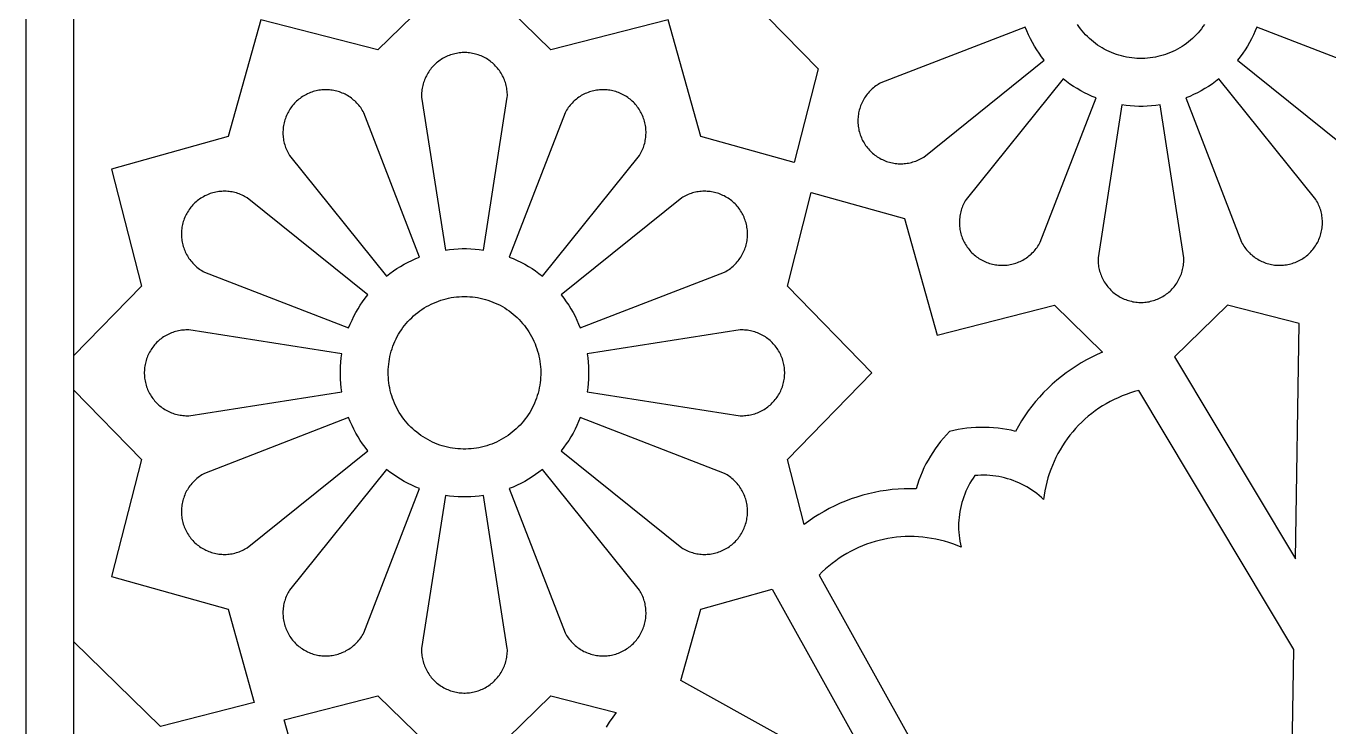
# Model space of a CAD drawing. Extents: x 0 to 1266, y 0 to 1438.
# Drawn here: x 318.7 to 590.9, y 868.1 to 1014.5 of the extents above; entities that cross this region are included whole.
import ezdxf

# ---------------------------------------------------------------- set-up
doc = ezdxf.new("R2010")
doc.units = 0
doc.layers.add('Default_Layer', color=1, linetype='CONTINUOUS')

msp = doc.modelspace()

# ---------------------------------------------------------------- linework, layer by layer
at = {"layer": 'Default_Layer'}
for points in [[(318.66, 1338.2), (947.76, 1338.2), (947.76, 100), (318.66, 100), (318.66, 1338.2)], [(328.66, 110), (328.66, 1328.2), (937.76, 1328.2), (937.76, 110), (328.66, 110)], [(328.66, 945.65), (328.66, 1101.65), (342.8, 1087.18), (336.55, 1062.7), (360.88, 1055.87), (367.71, 1031.54), (392.19, 1037.79), (406.67, 1023.65), (392.19, 1009.51), (367.71, 1015.77), (360.88, 991.44), (336.55, 984.61), (342.8, 960.13), (328.66, 945.65)], [(413.87, 1023.65), (428.34, 1037.79), (452.83, 1031.54), (459.65, 1055.87), (479.14, 1061.34), (484.15, 1041.73), (466.49, 1023.65), (484.15, 1005.58), (479.14, 985.97), (459.65, 991.44), (452.83, 1015.77), (428.34, 1009.51), (413.87, 1023.65)], [(531.4, 1007.38), (530.86, 1008.09), (530.34, 1008.81), (529.84, 1009.54), (529.37, 1010.3), (528.92, 1011.07), (528.51, 1011.85), (528.12, 1012.65), (527.75, 1013.46), (527.42, 1014.29), (497.27, 1002.62), (496.99, 1002.47), (496.73, 1002.31), (496.47, 1002.14), (496.21, 1001.97), (495.96, 1001.78), (495.72, 1001.59), (495.48, 1001.38), (495.25, 1001.17), (495.03, 1000.96), (494.82, 1000.73), (494.61, 1000.5), (494.42, 1000.26), (494.23, 1000.01), (494.05, 999.76), (493.88, 999.5), (493.71, 999.24), (493.56, 998.97), (493.42, 998.69), (493.28, 998.41), (493.16, 998.13), (493.04, 997.84), (492.94, 997.55), (492.85, 997.25), (492.76, 996.95), (492.69, 996.65), (492.63, 996.34), (492.57, 996.04), (492.53, 995.73), (492.5, 995.42), (492.48, 995.11), (492.47, 994.8), (492.47, 994.49), (492.48, 994.18), (492.51, 993.87), (492.54, 993.56), (492.58, 993.26), (492.64, 992.95), (492.7, 992.65), (492.78, 992.35), (492.87, 992.05), (492.96, 991.75), (493.07, 991.46), (493.19, 991.17), (493.31, 990.89), (493.45, 990.61), (493.59, 990.34), (493.75, 990.07), (493.91, 989.8), (494.09, 989.55), (494.27, 989.3), (494.46, 989.05), (494.66, 988.81), (494.87, 988.58), (495.08, 988.36), (495.31, 988.14), (495.54, 987.93), (495.77, 987.73), (496.02, 987.54), (496.27, 987.36), (496.52, 987.18), (496.79, 987.02), (497.06, 986.86), (497.33, 986.71), (497.61, 986.58), (497.89, 986.45), (498.18, 986.33), (498.47, 986.22), (498.76, 986.13), (499.06, 986.04), (499.36, 985.96), (499.67, 985.9), (499.97, 985.84), (500.28, 985.79), (500.59, 985.76), (500.9, 985.74), (501.21, 985.72), (501.52, 985.72), (501.83, 985.73), (502.14, 985.75), (502.45, 985.78), (502.75, 985.82), (503.06, 985.87), (503.36, 985.93), (503.67, 986), (503.97, 986.09), (504.26, 986.18), (504.55, 986.28), (504.84, 986.39), (505.13, 986.52), (505.41, 986.65), (505.69, 986.79), (505.96, 986.95), (506.22, 987.11), (531.4, 1007.38)], [(406.28, 967.68), (407.16, 967.8), (408.05, 967.89), (408.93, 967.96), (409.82, 967.99), (410.71, 967.99), (411.6, 967.96), (412.49, 967.89), (413.37, 967.8), (414.25, 967.68), (419.22, 999.63), (419.23, 999.94), (419.23, 1000.25), (419.21, 1000.56), (419.19, 1000.87), (419.15, 1001.18), (419.1, 1001.48), (419.05, 1001.79), (418.98, 1002.09), (418.9, 1002.39), (418.81, 1002.69), (418.71, 1002.99), (418.61, 1003.28), (418.49, 1003.56), (418.36, 1003.85), (418.22, 1004.12), (418.07, 1004.4), (417.91, 1004.66), (417.75, 1004.93), (417.57, 1005.18), (417.39, 1005.43), (417.19, 1005.68), (416.99, 1005.91), (416.78, 1006.14), (416.57, 1006.36), (416.34, 1006.58), (416.11, 1006.78), (415.87, 1006.98), (415.63, 1007.17), (415.37, 1007.35), (415.12, 1007.53), (414.85, 1007.69), (414.58, 1007.84), (414.31, 1007.99), (414.03, 1008.12), (413.74, 1008.25), (413.46, 1008.36), (413.16, 1008.47), (412.87, 1008.57), (412.57, 1008.65), (412.27, 1008.72), (411.96, 1008.79), (411.66, 1008.84), (411.35, 1008.89), (411.04, 1008.92), (410.73, 1008.94), (410.42, 1008.95), (410.11, 1008.95), (409.8, 1008.94), (409.49, 1008.92), (409.18, 1008.89), (408.88, 1008.84), (408.57, 1008.79), (408.27, 1008.72), (407.96, 1008.65), (407.67, 1008.57), (407.37, 1008.47), (407.08, 1008.36), (406.79, 1008.25), (406.51, 1008.12), (406.23, 1007.99), (405.95, 1007.84), (405.68, 1007.69), (405.42, 1007.53), (405.16, 1007.35), (404.91, 1007.17), (404.66, 1006.98), (404.42, 1006.78), (404.19, 1006.58), (403.97, 1006.36), (403.75, 1006.14), (403.54, 1005.91), (403.34, 1005.68), (403.15, 1005.43), (402.96, 1005.18), (402.79, 1004.93), (402.62, 1004.66), (402.46, 1004.4), (402.32, 1004.12), (402.18, 1003.85), (402.05, 1003.56), (401.93, 1003.28), (401.82, 1002.99), (401.72, 1002.69), (401.63, 1002.39), (401.56, 1002.09), (401.49, 1001.79), (401.43, 1001.48), (401.38, 1001.18), (401.35, 1000.87), (401.32, 1000.56), (401.31, 1000.25), (401.31, 999.94), (401.31, 999.63), (406.28, 967.68)], [(542.25, 999.46), (541.42, 999.8), (540.61, 1000.16), (539.81, 1000.55), (539.03, 1000.97), (538.26, 1001.41), (537.5, 1001.88), (536.76, 1002.38), (536.04, 1002.9), (535.34, 1003.45), (515.06, 978.26), (514.9, 978), (514.75, 977.73), (514.61, 977.45), (514.48, 977.17), (514.35, 976.89), (514.24, 976.6), (514.14, 976.3), (514.04, 976.01), (513.96, 975.71), (513.89, 975.41), (513.83, 975.1), (513.78, 974.8), (513.74, 974.49), (513.71, 974.18), (513.69, 973.87), (513.68, 973.56), (513.68, 973.25), (513.69, 972.94), (513.72, 972.63), (513.75, 972.32), (513.8, 972.01), (513.85, 971.71), (513.92, 971.4), (514, 971.1), (514.08, 970.81), (514.18, 970.51), (514.29, 970.22), (514.41, 969.93), (514.53, 969.65), (514.67, 969.37), (514.82, 969.1), (514.98, 968.83), (515.14, 968.57), (515.32, 968.31), (515.5, 968.06), (515.69, 967.82), (515.89, 967.58), (516.1, 967.35), (516.31, 967.12), (516.54, 966.91), (516.77, 966.7), (517.01, 966.5), (517.25, 966.31), (517.5, 966.13), (517.76, 965.96), (518.02, 965.79), (518.29, 965.64), (518.57, 965.49), (518.85, 965.35), (519.13, 965.23), (519.42, 965.11), (519.71, 965), (520, 964.91), (520.3, 964.82), (520.6, 964.75), (520.91, 964.68), (521.21, 964.63), (521.52, 964.58), (521.83, 964.55), (522.14, 964.53), (522.45, 964.51), (522.76, 964.51), (523.07, 964.52), (523.38, 964.54), (523.69, 964.57), (524, 964.62), (524.3, 964.67), (524.61, 964.73), (524.91, 964.8), (525.21, 964.89), (525.5, 964.98), (525.8, 965.09), (526.08, 965.2), (526.37, 965.32), (526.65, 965.46), (526.92, 965.6), (527.19, 965.76), (527.46, 965.92), (527.72, 966.09), (527.97, 966.27), (528.22, 966.46), (528.46, 966.66), (528.69, 966.86), (528.91, 967.08), (529.13, 967.3), (529.34, 967.53), (529.54, 967.76), (529.74, 968), (529.92, 968.25), (530.1, 968.51), (530.27, 968.77), (530.43, 969.04), (530.57, 969.31), (542.25, 999.46)], [(567.88, 1003.45), (567.18, 1002.9), (566.46, 1002.38), (565.72, 1001.88), (564.96, 1001.41), (564.19, 1000.97), (563.41, 1000.55), (562.61, 1000.16), (561.8, 999.8), (560.97, 999.46), (572.64, 969.31), (572.79, 969.04), (572.95, 968.77), (573.12, 968.51), (573.3, 968.25), (573.48, 968), (573.68, 967.76), (573.88, 967.53), (574.09, 967.3), (574.31, 967.08), (574.53, 966.86), (574.76, 966.66), (575, 966.46), (575.25, 966.27), (575.5, 966.09), (575.76, 965.92), (576.03, 965.76), (576.3, 965.6), (576.57, 965.46), (576.85, 965.32), (577.14, 965.2), (577.42, 965.09), (577.72, 964.98), (578.01, 964.89), (578.31, 964.8), (578.61, 964.73), (578.92, 964.67), (579.22, 964.62), (579.53, 964.57), (579.84, 964.54), (580.15, 964.52), (580.46, 964.51), (580.77, 964.51), (581.08, 964.53), (581.39, 964.55), (581.7, 964.58), (582.01, 964.63), (582.31, 964.68), (582.62, 964.75), (582.92, 964.82), (583.22, 964.91), (583.51, 965), (583.8, 965.11), (584.09, 965.23), (584.37, 965.35), (584.65, 965.49), (584.93, 965.64), (585.2, 965.79), (585.46, 965.96), (585.72, 966.13), (585.97, 966.31), (586.21, 966.5), (586.45, 966.7), (586.68, 966.91), (586.91, 967.12), (587.12, 967.35), (587.33, 967.58), (587.53, 967.82), (587.72, 968.06), (587.9, 968.31), (588.08, 968.57), (588.24, 968.83), (588.4, 969.1), (588.55, 969.37), (588.69, 969.65), (588.81, 969.93), (588.93, 970.22), (589.04, 970.51), (589.14, 970.81), (589.22, 971.1), (589.3, 971.4), (589.37, 971.71), (589.42, 972.01), (589.47, 972.32), (589.5, 972.63), (589.53, 972.94), (589.54, 973.25), (589.54, 973.56), (589.53, 973.87), (589.51, 974.18), (589.48, 974.49), (589.44, 974.8), (589.39, 975.1), (589.33, 975.41), (589.26, 975.71), (589.18, 976.01), (589.08, 976.3), (588.98, 976.6), (588.87, 976.89), (588.74, 977.17), (588.61, 977.45), (588.47, 977.73), (588.32, 978), (588.16, 978.26), (567.88, 1003.45)], [(394, 962.25), (394.7, 962.8), (395.42, 963.32), (396.16, 963.82), (396.91, 964.29), (397.68, 964.73), (398.47, 965.15), (399.27, 965.54), (400.08, 965.91), (400.9, 966.24), (389.23, 996.39), (389.08, 996.66), (388.92, 996.93), (388.76, 997.19), (388.58, 997.45), (388.4, 997.7), (388.2, 997.94), (388, 998.18), (387.79, 998.4), (387.57, 998.63), (387.35, 998.84), (387.11, 999.04), (386.87, 999.24), (386.63, 999.43), (386.38, 999.61), (386.12, 999.78), (385.85, 999.95), (385.58, 1000.1), (385.31, 1000.24), (385.03, 1000.38), (384.74, 1000.5), (384.45, 1000.61), (384.16, 1000.72), (383.86, 1000.81), (383.57, 1000.9), (383.26, 1000.97), (382.96, 1001.03), (382.65, 1001.09), (382.35, 1001.13), (382.04, 1001.16), (381.73, 1001.18), (381.42, 1001.19), (381.11, 1001.19), (380.8, 1001.17), (380.49, 1001.15), (380.18, 1001.12), (379.87, 1001.07), (379.57, 1001.02), (379.26, 1000.95), (378.96, 1000.88), (378.66, 1000.79), (378.37, 1000.7), (378.08, 1000.59), (377.79, 1000.47), (377.5, 1000.35), (377.23, 1000.21), (376.95, 1000.06), (376.68, 999.91), (376.42, 999.74), (376.16, 999.57), (375.91, 999.39), (375.67, 999.2), (375.43, 999), (375.2, 998.79), (374.97, 998.58), (374.76, 998.35), (374.55, 998.12), (374.35, 997.89), (374.16, 997.64), (373.97, 997.39), (373.8, 997.13), (373.63, 996.87), (373.48, 996.6), (373.33, 996.33), (373.19, 996.05), (373.06, 995.77), (372.95, 995.48), (372.84, 995.19), (372.74, 994.89), (372.65, 994.6), (372.58, 994.3), (372.51, 993.99), (372.45, 993.69), (372.41, 993.38), (372.37, 993.07), (372.35, 992.76), (372.34, 992.45), (372.34, 992.14), (372.34, 991.83), (372.36, 991.52), (372.39, 991.21), (372.43, 990.9), (372.48, 990.6), (372.55, 990.29), (372.62, 989.99), (372.7, 989.69), (372.79, 989.4), (372.9, 989.1), (373.01, 988.81), (373.13, 988.53), (373.27, 988.25), (373.41, 987.97), (373.56, 987.7), (373.72, 987.44), (394, 962.25)], [(419.63, 966.24), (420.46, 965.91), (421.27, 965.54), (422.07, 965.15), (422.85, 964.73), (423.62, 964.29), (424.38, 963.82), (425.11, 963.32), (425.83, 962.8), (426.54, 962.25), (446.81, 987.44), (446.97, 987.7), (447.13, 987.97), (447.27, 988.25), (447.4, 988.53), (447.52, 988.81), (447.64, 989.1), (447.74, 989.4), (447.83, 989.69), (447.92, 989.99), (447.99, 990.29), (448.05, 990.6), (448.1, 990.9), (448.14, 991.21), (448.17, 991.52), (448.19, 991.83), (448.2, 992.14), (448.2, 992.45), (448.18, 992.76), (448.16, 993.07), (448.13, 993.38), (448.08, 993.69), (448.02, 993.99), (447.96, 994.3), (447.88, 994.6), (447.79, 994.89), (447.7, 995.19), (447.59, 995.48), (447.47, 995.77), (447.34, 996.05), (447.21, 996.33), (447.06, 996.6), (446.9, 996.87), (446.74, 997.13), (446.56, 997.39), (446.38, 997.64), (446.19, 997.89), (445.99, 998.12), (445.78, 998.35), (445.56, 998.58), (445.34, 998.79), (445.11, 999), (444.87, 999.2), (444.62, 999.39), (444.37, 999.57), (444.12, 999.74), (443.85, 999.91), (443.58, 1000.06), (443.31, 1000.21), (443.03, 1000.35), (442.75, 1000.47), (442.46, 1000.59), (442.17, 1000.7), (441.87, 1000.79), (441.57, 1000.88), (441.27, 1000.95), (440.97, 1001.02), (440.66, 1001.07), (440.36, 1001.12), (440.05, 1001.15), (439.74, 1001.17), (439.43, 1001.19), (439.12, 1001.19), (438.81, 1001.18), (438.5, 1001.16), (438.19, 1001.13), (437.88, 1001.09), (437.57, 1001.03), (437.27, 1000.97), (436.97, 1000.9), (436.67, 1000.81), (436.37, 1000.72), (436.08, 1000.61), (435.79, 1000.5), (435.51, 1000.38), (435.23, 1000.24), (434.95, 1000.1), (434.68, 999.95), (434.42, 999.78), (434.16, 999.61), (433.91, 999.43), (433.66, 999.24), (433.42, 999.04), (433.19, 998.84), (432.96, 998.63), (432.75, 998.4), (432.53, 998.18), (432.33, 997.94), (432.14, 997.7), (431.95, 997.45), (431.78, 997.19), (431.61, 996.93), (431.45, 996.66), (431.3, 996.39), (419.63, 966.24)], [(555.6, 998.02), (554.72, 997.9), (553.83, 997.81), (552.94, 997.75), (552.05, 997.71), (551.17, 997.71), (550.28, 997.75), (549.39, 997.81), (548.5, 997.9), (547.62, 998.02), (542.65, 966.07), (542.65, 965.76), (542.65, 965.45), (542.67, 965.14), (542.69, 964.83), (542.73, 964.52), (542.77, 964.22), (542.83, 963.91), (542.9, 963.61), (542.98, 963.31), (543.06, 963.01), (543.16, 962.72), (543.27, 962.42), (543.39, 962.14), (543.52, 961.86), (543.66, 961.58), (543.81, 961.3), (543.96, 961.04), (544.13, 960.77), (544.31, 960.52), (544.49, 960.27), (544.68, 960.03), (544.88, 959.79), (545.09, 959.56), (545.31, 959.34), (545.53, 959.12), (545.77, 958.92), (546.01, 958.72), (546.25, 958.53), (546.5, 958.35), (546.76, 958.17), (547.03, 958.01), (547.29, 957.86), (547.57, 957.71), (547.85, 957.58), (548.13, 957.45), (548.42, 957.34), (548.71, 957.23), (549.01, 957.14), (549.31, 957.05), (549.61, 956.98), (549.91, 956.91), (550.22, 956.86), (550.53, 956.82), (550.83, 956.78), (551.14, 956.76), (551.45, 956.75), (551.77, 956.75), (552.08, 956.76), (552.39, 956.78), (552.69, 956.82), (553, 956.86), (553.31, 956.91), (553.61, 956.98), (553.91, 957.05), (554.21, 957.14), (554.51, 957.23), (554.8, 957.34), (555.09, 957.45), (555.37, 957.58), (555.65, 957.71), (555.93, 957.86), (556.19, 958.01), (556.46, 958.17), (556.72, 958.35), (556.97, 958.53), (557.21, 958.72), (557.45, 958.92), (557.69, 959.12), (557.91, 959.34), (558.13, 959.56), (558.34, 959.79), (558.54, 960.03), (558.73, 960.27), (558.91, 960.52), (559.09, 960.77), (559.26, 961.04), (559.41, 961.3), (559.56, 961.58), (559.7, 961.86), (559.83, 962.14), (559.95, 962.42), (560.06, 962.72), (560.16, 963.01), (560.24, 963.31), (560.32, 963.61), (560.39, 963.91), (560.45, 964.22), (560.49, 964.52), (560.53, 964.83), (560.55, 965.14), (560.57, 965.45), (560.57, 965.76), (560.56, 966.07), (555.6, 998.02)], [(386.07, 951.41), (386.41, 952.24), (386.77, 953.05), (387.16, 953.85), (387.58, 954.63), (388.03, 955.4), (388.5, 956.16), (388.99, 956.89), (389.52, 957.62), (390.06, 958.32), (364.88, 978.59), (364.61, 978.76), (364.34, 978.91), (364.07, 979.05), (363.79, 979.18), (363.5, 979.31), (363.21, 979.42), (362.92, 979.52), (362.62, 979.62), (362.32, 979.7), (362.02, 979.77), (361.72, 979.83), (361.41, 979.88), (361.1, 979.92), (360.79, 979.95), (360.48, 979.97), (360.17, 979.98), (359.86, 979.98), (359.55, 979.96), (359.24, 979.94), (358.94, 979.91), (358.63, 979.86), (358.32, 979.8), (358.02, 979.74), (357.72, 979.66), (357.42, 979.57), (357.13, 979.48), (356.83, 979.37), (356.55, 979.25), (356.26, 979.12), (355.99, 978.99), (355.71, 978.84), (355.44, 978.68), (355.18, 978.52), (354.92, 978.34), (354.67, 978.16), (354.43, 977.97), (354.19, 977.77), (353.96, 977.56), (353.74, 977.34), (353.52, 977.12), (353.32, 976.89), (353.12, 976.65), (352.93, 976.41), (352.74, 976.15), (352.57, 975.9), (352.41, 975.63), (352.25, 975.36), (352.11, 975.09), (351.97, 974.81), (351.84, 974.53), (351.73, 974.24), (351.62, 973.95), (351.52, 973.65), (351.44, 973.36), (351.36, 973.05), (351.3, 972.75), (351.24, 972.44), (351.2, 972.14), (351.16, 971.83), (351.14, 971.52), (351.13, 971.21), (351.13, 970.9), (351.14, 970.59), (351.16, 970.28), (351.19, 969.97), (351.23, 969.66), (351.28, 969.36), (351.35, 969.05), (351.42, 968.75), (351.5, 968.45), (351.6, 968.16), (351.7, 967.86), (351.82, 967.57), (351.94, 967.29), (352.07, 967.01), (352.22, 966.73), (352.37, 966.46), (352.53, 966.2), (352.7, 965.94), (352.88, 965.69), (353.07, 965.44), (353.27, 965.2), (353.48, 964.97), (353.69, 964.74), (353.91, 964.53), (354.14, 964.32), (354.38, 964.11), (354.62, 963.92), (354.87, 963.73), (355.12, 963.56), (355.38, 963.39), (355.65, 963.23), (355.92, 963.08), (386.07, 951.41)], [(430.47, 958.32), (431.02, 957.62), (431.54, 956.89), (432.04, 956.16), (432.51, 955.4), (432.95, 954.63), (433.37, 953.85), (433.76, 953.05), (434.12, 952.24), (434.46, 951.41), (464.61, 963.08), (464.88, 963.23), (465.15, 963.39), (465.41, 963.56), (465.67, 963.73), (465.92, 963.92), (466.16, 964.11), (466.39, 964.32), (466.62, 964.53), (466.84, 964.74), (467.06, 964.97), (467.26, 965.2), (467.46, 965.44), (467.65, 965.69), (467.83, 965.94), (468, 966.2), (468.16, 966.46), (468.32, 966.73), (468.46, 967.01), (468.6, 967.29), (468.72, 967.57), (468.83, 967.86), (468.94, 968.16), (469.03, 968.45), (469.12, 968.75), (469.19, 969.05), (469.25, 969.36), (469.3, 969.66), (469.35, 969.97), (469.38, 970.28), (469.4, 970.59), (469.41, 970.9), (469.41, 971.21), (469.39, 971.52), (469.37, 971.83), (469.34, 972.14), (469.29, 972.44), (469.24, 972.75), (469.17, 973.05), (469.1, 973.36), (469.01, 973.65), (468.92, 973.95), (468.81, 974.24), (468.69, 974.53), (468.57, 974.81), (468.43, 975.09), (468.28, 975.36), (468.13, 975.63), (467.96, 975.9), (467.79, 976.15), (467.61, 976.41), (467.42, 976.65), (467.22, 976.89), (467.01, 977.12), (466.8, 977.34), (466.57, 977.56), (466.34, 977.77), (466.1, 977.97), (465.86, 978.16), (465.61, 978.34), (465.35, 978.52), (465.09, 978.68), (464.82, 978.84), (464.55, 978.99), (464.27, 979.12), (463.99, 979.25), (463.7, 979.37), (463.41, 979.48), (463.11, 979.57), (462.82, 979.66), (462.52, 979.74), (462.21, 979.8), (461.91, 979.86), (461.6, 979.91), (461.29, 979.94), (460.98, 979.96), (460.67, 979.98), (460.36, 979.98), (460.05, 979.97), (459.74, 979.95), (459.43, 979.92), (459.12, 979.88), (458.82, 979.83), (458.51, 979.77), (458.21, 979.7), (457.91, 979.62), (457.62, 979.52), (457.32, 979.42), (457.03, 979.31), (456.75, 979.18), (456.47, 979.05), (456.19, 978.91), (455.92, 978.76), (455.66, 978.59), (430.47, 958.32)], [(481.21, 910.33), (477.73, 923.97), (495.39, 942.05), (477.73, 960.13), (482.74, 979.73), (502.22, 974.27), (509.05, 949.93), (533.53, 956.19), (543.6, 946.35), (542.45, 945.85), (541.32, 945.31), (540.21, 944.73), (539.12, 944.11), (538.05, 943.46), (537.01, 942.77), (535.98, 942.04), (534.99, 941.28), (534.02, 940.49), (533.08, 939.66), (532.16, 938.8), (531.28, 937.91), (530.43, 936.99), (529.61, 936.04), (528.82, 935.07), (528.07, 934.07), (527.35, 933.04), (526.67, 931.99), (526.02, 930.91), (525.42, 929.82), (524.51, 930.03), (523.59, 930.21), (522.67, 930.35), (521.75, 930.47), (520.82, 930.56), (519.89, 930.62), (518.96, 930.65), (518.03, 930.64), (517.1, 930.61), (516.17, 930.54), (515.25, 930.45), (514.32, 930.32), (513.41, 930.17), (512.49, 929.98), (511.59, 929.77), (510.95, 929.09), (510.33, 928.39), (509.74, 927.67), (509.17, 926.94), (508.62, 926.18), (508.1, 925.41), (507.61, 924.62), (507.14, 923.82), (506.69, 923), (506.28, 922.16), (505.89, 921.32), (505.53, 920.46), (505.2, 919.59), (504.9, 918.71), (504.63, 917.82), (503.37, 917.84), (502.12, 917.81), (500.87, 917.75), (499.62, 917.64), (498.38, 917.49), (497.14, 917.3), (495.91, 917.06), (494.68, 916.78), (493.47, 916.46), (492.27, 916.1), (491.09, 915.7), (489.91, 915.26), (488.76, 914.78), (487.62, 914.25), (486.5, 913.69), (485.39, 913.1), (484.32, 912.46), (483.26, 911.79), (482.22, 911.08), (481.21, 910.33)], [(394.83, 946.01), (394.97, 946.54), (395.14, 947.07), (395.32, 947.59), (395.52, 948.11), (395.74, 948.62), (395.98, 949.12), (396.23, 949.61), (396.5, 950.09), (396.79, 950.57), (397.1, 951.03), (397.41, 951.48), (397.75, 951.92), (398.1, 952.35), (398.46, 952.76), (398.84, 953.17), (399.24, 953.56), (399.64, 953.93), (400.06, 954.29), (400.49, 954.64), (400.94, 954.97), (401.39, 955.29), (401.85, 955.59), (402.33, 955.87), (402.81, 956.14), (403.31, 956.39), (403.81, 956.62), (404.32, 956.84), (404.84, 957.04), (405.36, 957.22), (405.89, 957.38), (406.42, 957.52), (406.96, 957.64), (407.51, 957.75), (408.05, 957.84), (408.6, 957.9), (409.15, 957.95), (409.71, 957.98), (410.26, 957.99), (410.81, 957.98), (411.37, 957.95), (411.92, 957.9), (412.47, 957.84), (413.01, 957.75), (413.56, 957.65), (414.1, 957.52), (414.63, 957.38), (415.16, 957.22), (415.68, 957.04), (416.2, 956.84), (416.71, 956.63), (417.21, 956.4), (417.71, 956.15), (418.19, 955.88), (418.67, 955.6), (419.13, 955.3), (419.59, 954.98), (420.03, 954.65), (420.46, 954.3), (420.88, 953.94), (421.29, 953.57), (421.68, 953.18), (422.06, 952.78), (422.42, 952.36), (422.78, 951.93), (423.11, 951.49), (423.43, 951.04), (423.74, 950.58), (424.02, 950.11), (424.29, 949.62), (424.55, 949.13), (424.79, 948.63), (425.01, 948.12), (425.21, 947.61), (425.39, 947.09), (425.56, 946.56), (425.7, 946.03), (425.83, 945.49), (425.94, 944.95), (426.03, 944.4), (426.11, 943.85), (426.16, 943.3), (426.19, 942.75), (426.21, 942.19), (426.2, 941.64), (426.18, 941.09), (426.14, 940.54), (426.08, 939.99), (425.99, 939.44), (425.89, 938.89), (425.78, 938.35), (425.64, 937.82), (425.48, 937.29), (425.31, 936.76), (425.11, 936.24), (424.9, 935.73), (424.68, 935.23), (424.43, 934.73), (424.17, 934.24), (423.89, 933.77), (423.59, 933.3), (423.28, 932.84), (422.95, 932.4), (422.61, 931.96), (422.25, 931.54), (421.88, 931.13), (421.5, 930.73), (421.1, 930.35), (420.68, 929.98), (420.26, 929.63), (419.82, 929.29), (419.37, 928.96), (418.91, 928.66), (418.44, 928.36), (417.96, 928.09), (417.47, 927.83), (416.98, 927.59), (416.47, 927.36), (415.96, 927.16), (415.44, 926.97), (414.91, 926.8), (414.38, 926.65), (413.84, 926.51), (413.3, 926.4), (412.76, 926.3), (412.21, 926.23), (411.66, 926.17), (411.1, 926.13), (410.55, 926.11), (410, 926.11), (409.45, 926.13), (408.89, 926.17), (408.34, 926.22), (407.79, 926.3), (407.25, 926.39), (406.71, 926.51), (406.17, 926.64), (405.64, 926.79), (405.11, 926.96), (404.59, 927.15), (404.08, 927.36), (403.57, 927.58), (403.07, 927.82), (402.58, 928.08), (402.1, 928.36), (401.63, 928.65), (401.17, 928.95), (400.73, 929.28), (400.29, 929.62), (399.86, 929.97), (399.45, 930.34), (399.05, 930.72), (398.66, 931.12), (398.29, 931.53), (397.93, 931.95), (397.59, 932.38), (397.26, 932.83), (396.95, 933.29), (396.65, 933.75), (396.37, 934.23), (396.11, 934.72), (395.87, 935.21), (395.64, 935.72), (395.43, 936.23), (395.23, 936.75), (395.06, 937.27), (394.9, 937.8), (394.76, 938.34), (394.64, 938.88), (394.54, 939.42), (394.46, 939.97), (394.4, 940.52), (394.36, 941.07), (394.33, 941.63), (394.33, 942.18), (394.34, 942.73), (394.37, 943.28), (394.43, 943.84), (394.5, 944.38), (394.59, 944.93), (394.7, 945.47), (394.83, 946.01)], [(584.68, 952.36), (569.69, 956.19), (558.61, 945.37), (583.89, 903.2), (584.68, 952.36)], [(384.63, 938.06), (384.51, 938.94), (384.42, 939.83), (384.36, 940.71), (384.33, 941.6), (384.33, 942.49), (384.36, 943.38), (384.42, 944.27), (384.51, 945.15), (384.63, 946.03), (352.69, 951), (352.38, 951.01), (352.07, 951.01), (351.76, 950.99), (351.45, 950.97), (351.14, 950.93), (350.83, 950.88), (350.53, 950.83), (350.22, 950.76), (349.92, 950.68), (349.62, 950.59), (349.33, 950.49), (349.04, 950.39), (348.75, 950.27), (348.47, 950.14), (348.19, 950), (347.92, 949.85), (347.65, 949.69), (347.39, 949.53), (347.13, 949.35), (346.88, 949.17), (346.64, 948.98), (346.4, 948.77), (346.17, 948.57), (345.95, 948.35), (345.74, 948.12), (345.53, 947.89), (345.33, 947.65), (345.14, 947.41), (344.96, 947.16), (344.79, 946.9), (344.63, 946.63), (344.47, 946.36), (344.33, 946.09), (344.19, 945.81), (344.07, 945.53), (343.95, 945.24), (343.85, 944.95), (343.75, 944.65), (343.67, 944.35), (343.59, 944.05), (343.53, 943.75), (343.47, 943.44), (343.43, 943.13), (343.4, 942.82), (343.38, 942.51), (343.37, 942.2), (343.37, 941.89), (343.38, 941.58), (343.4, 941.27), (343.43, 940.96), (343.47, 940.66), (343.53, 940.35), (343.59, 940.05), (343.67, 939.75), (343.75, 939.45), (343.85, 939.15), (343.95, 938.86), (344.07, 938.57), (344.19, 938.29), (344.33, 938.01), (344.47, 937.73), (344.63, 937.46), (344.79, 937.2), (344.96, 936.94), (345.14, 936.69), (345.33, 936.44), (345.53, 936.2), (345.74, 935.97), (345.95, 935.75), (346.17, 935.53), (346.4, 935.32), (346.64, 935.12), (346.88, 934.93), (347.13, 934.74), (347.39, 934.57), (347.65, 934.4), (347.92, 934.24), (348.19, 934.1), (348.47, 933.96), (348.75, 933.83), (349.04, 933.71), (349.33, 933.6), (349.62, 933.5), (349.92, 933.41), (350.22, 933.34), (350.53, 933.27), (350.83, 933.21), (351.14, 933.17), (351.45, 933.13), (351.76, 933.1), (352.07, 933.09), (352.38, 933.09), (352.69, 933.09), (384.63, 938.06)], [(435.9, 946.03), (436.02, 945.15), (436.11, 944.27), (436.17, 943.38), (436.21, 942.49), (436.21, 941.6), (436.17, 940.71), (436.11, 939.83), (436.02, 938.94), (435.9, 938.06), (467.85, 933.09), (468.16, 933.09), (468.47, 933.09), (468.78, 933.1), (469.09, 933.13), (469.4, 933.17), (469.7, 933.21), (470.01, 933.27), (470.31, 933.34), (470.61, 933.41), (470.91, 933.5), (471.2, 933.6), (471.5, 933.71), (471.78, 933.83), (472.06, 933.96), (472.34, 934.1), (472.62, 934.24), (472.88, 934.4), (473.15, 934.57), (473.4, 934.74), (473.65, 934.93), (473.89, 935.12), (474.13, 935.32), (474.36, 935.53), (474.58, 935.75), (474.8, 935.97), (475, 936.2), (475.2, 936.44), (475.39, 936.69), (475.57, 936.94), (475.75, 937.2), (475.91, 937.46), (476.06, 937.73), (476.21, 938.01), (476.34, 938.29), (476.47, 938.57), (476.58, 938.86), (476.69, 939.15), (476.78, 939.45), (476.87, 939.75), (476.94, 940.05), (477.01, 940.35), (477.06, 940.66), (477.1, 940.96), (477.14, 941.27), (477.16, 941.58), (477.17, 941.89), (477.17, 942.2), (477.16, 942.51), (477.14, 942.82), (477.1, 943.13), (477.06, 943.44), (477.01, 943.75), (476.94, 944.05), (476.87, 944.35), (476.78, 944.65), (476.69, 944.95), (476.58, 945.24), (476.47, 945.53), (476.34, 945.81), (476.21, 946.09), (476.06, 946.36), (475.91, 946.63), (475.75, 946.9), (475.57, 947.16), (475.39, 947.41), (475.2, 947.65), (475, 947.89), (474.8, 948.12), (474.58, 948.35), (474.36, 948.57), (474.13, 948.77), (473.89, 948.98), (473.65, 949.17), (473.4, 949.35), (473.15, 949.53), (472.88, 949.69), (472.62, 949.85), (472.34, 950), (472.06, 950.14), (471.78, 950.27), (471.5, 950.39), (471.2, 950.49), (470.91, 950.59), (470.61, 950.68), (470.31, 950.76), (470.01, 950.83), (469.7, 950.88), (469.4, 950.93), (469.09, 950.97), (468.78, 950.99), (468.47, 951.01), (468.16, 951.01), (467.85, 951), (435.9, 946.03)], [(328.66, 938.45), (342.8, 923.97), (336.55, 899.49), (360.88, 892.66), (366.35, 873.18), (346.74, 868.17), (328.66, 885.83), (328.66, 938.45)], [(390.06, 925.78), (389.52, 926.48), (388.99, 927.2), (388.5, 927.94), (388.03, 928.69), (387.58, 929.46), (387.16, 930.25), (386.77, 931.05), (386.41, 931.86), (386.07, 932.68), (355.92, 921.01), (355.65, 920.86), (355.38, 920.71), (355.12, 920.54), (354.87, 920.36), (354.62, 920.18), (354.38, 919.98), (354.14, 919.78), (353.91, 919.57), (353.69, 919.35), (353.48, 919.13), (353.27, 918.89), (353.07, 918.65), (352.88, 918.41), (352.7, 918.16), (352.53, 917.9), (352.37, 917.63), (352.22, 917.36), (352.07, 917.09), (351.94, 916.81), (351.82, 916.52), (351.7, 916.23), (351.6, 915.94), (351.5, 915.65), (351.42, 915.35), (351.35, 915.04), (351.28, 914.74), (351.23, 914.43), (351.19, 914.13), (351.16, 913.82), (351.14, 913.51), (351.13, 913.2), (351.13, 912.89), (351.14, 912.58), (351.16, 912.27), (351.2, 911.96), (351.24, 911.65), (351.3, 911.35), (351.36, 911.04), (351.44, 910.74), (351.52, 910.44), (351.62, 910.15), (351.73, 909.86), (351.84, 909.57), (351.97, 909.29), (352.11, 909.01), (352.25, 908.73), (352.41, 908.46), (352.57, 908.2), (352.74, 907.94), (352.93, 907.69), (353.12, 907.45), (353.32, 907.21), (353.52, 906.98), (353.74, 906.75), (353.96, 906.54), (354.19, 906.33), (354.43, 906.13), (354.67, 905.94), (354.92, 905.75), (355.18, 905.58), (355.44, 905.41), (355.71, 905.26), (355.99, 905.11), (356.26, 904.97), (356.55, 904.85), (356.83, 904.73), (357.13, 904.62), (357.42, 904.52), (357.72, 904.43), (358.02, 904.36), (358.32, 904.29), (358.63, 904.24), (358.94, 904.19), (359.24, 904.16), (359.55, 904.13), (359.86, 904.12), (360.17, 904.12), (360.48, 904.12), (360.79, 904.14), (361.1, 904.17), (361.41, 904.21), (361.72, 904.26), (362.02, 904.33), (362.32, 904.4), (362.62, 904.48), (362.92, 904.57), (363.21, 904.68), (363.5, 904.79), (363.79, 904.91), (364.07, 905.05), (364.34, 905.19), (364.61, 905.34), (364.88, 905.5), (390.06, 925.78)], [(434.46, 932.68), (434.12, 931.86), (433.76, 931.05), (433.37, 930.25), (432.95, 929.46), (432.51, 928.69), (432.04, 927.94), (431.54, 927.2), (431.02, 926.48), (430.47, 925.78), (455.66, 905.5), (455.92, 905.34), (456.19, 905.19), (456.47, 905.05), (456.75, 904.91), (457.03, 904.79), (457.32, 904.68), (457.62, 904.57), (457.91, 904.48), (458.21, 904.4), (458.51, 904.33), (458.82, 904.26), (459.12, 904.21), (459.43, 904.17), (459.74, 904.14), (460.05, 904.12), (460.36, 904.12), (460.67, 904.12), (460.98, 904.13), (461.29, 904.16), (461.6, 904.19), (461.91, 904.24), (462.21, 904.29), (462.52, 904.36), (462.82, 904.43), (463.11, 904.52), (463.41, 904.62), (463.7, 904.73), (463.99, 904.85), (464.27, 904.97), (464.55, 905.11), (464.82, 905.26), (465.09, 905.41), (465.35, 905.58), (465.61, 905.75), (465.86, 905.94), (466.1, 906.13), (466.34, 906.33), (466.57, 906.54), (466.8, 906.75), (467.01, 906.98), (467.22, 907.21), (467.42, 907.45), (467.61, 907.69), (467.79, 907.94), (467.96, 908.2), (468.13, 908.46), (468.28, 908.73), (468.43, 909.01), (468.57, 909.29), (468.69, 909.57), (468.81, 909.86), (468.92, 910.15), (469.01, 910.44), (469.1, 910.74), (469.17, 911.04), (469.24, 911.35), (469.29, 911.65), (469.34, 911.96), (469.37, 912.27), (469.39, 912.58), (469.41, 912.89), (469.41, 913.2), (469.4, 913.51), (469.38, 913.82), (469.35, 914.13), (469.3, 914.43), (469.25, 914.74), (469.19, 915.04), (469.12, 915.35), (469.03, 915.65), (468.94, 915.94), (468.83, 916.23), (468.72, 916.52), (468.6, 916.81), (468.46, 917.09), (468.32, 917.36), (468.16, 917.63), (468, 917.9), (467.83, 918.16), (467.65, 918.41), (467.46, 918.65), (467.26, 918.89), (467.06, 919.13), (466.84, 919.35), (466.62, 919.57), (466.39, 919.78), (466.16, 919.98), (465.92, 920.18), (465.67, 920.36), (465.41, 920.54), (465.15, 920.71), (464.88, 920.86), (464.61, 921.01), (434.46, 932.68)], [(400.9, 917.86), (400.08, 918.19), (399.27, 918.55), (398.47, 918.95), (397.68, 919.36), (396.91, 919.81), (396.16, 920.28), (395.42, 920.77), (394.7, 921.3), (394, 921.84), (373.72, 896.66), (373.56, 896.39), (373.41, 896.12), (373.27, 895.85), (373.13, 895.57), (373.01, 895.28), (372.9, 894.99), (372.79, 894.7), (372.7, 894.4), (372.62, 894.1), (372.55, 893.8), (372.48, 893.5), (372.43, 893.19), (372.39, 892.88), (372.36, 892.58), (372.34, 892.27), (372.34, 891.96), (372.34, 891.64), (372.35, 891.33), (372.37, 891.02), (372.41, 890.72), (372.45, 890.41), (372.51, 890.1), (372.58, 889.8), (372.65, 889.5), (372.74, 889.2), (372.84, 888.91), (372.95, 888.62), (373.06, 888.33), (373.19, 888.05), (373.33, 887.77), (373.48, 887.49), (373.63, 887.23), (373.8, 886.96), (373.97, 886.71), (374.16, 886.46), (374.35, 886.21), (374.55, 885.97), (374.76, 885.74), (374.97, 885.52), (375.2, 885.31), (375.43, 885.1), (375.67, 884.9), (375.91, 884.71), (376.16, 884.53), (376.42, 884.35), (376.68, 884.19), (376.95, 884.03), (377.23, 883.89), (377.5, 883.75), (377.79, 883.62), (378.08, 883.51), (378.37, 883.4), (378.66, 883.3), (378.96, 883.22), (379.26, 883.14), (379.57, 883.08), (379.87, 883.02), (380.18, 882.98), (380.49, 882.94), (380.8, 882.92), (381.11, 882.91), (381.42, 882.91), (381.73, 882.92), (382.04, 882.94), (382.35, 882.97), (382.65, 883.01), (382.96, 883.06), (383.26, 883.13), (383.57, 883.2), (383.86, 883.28), (384.16, 883.38), (384.45, 883.48), (384.74, 883.6), (385.03, 883.72), (385.31, 883.85), (385.58, 884), (385.85, 884.15), (386.12, 884.31), (386.38, 884.49), (386.63, 884.67), (386.87, 884.85), (387.11, 885.05), (387.35, 885.26), (387.57, 885.47), (387.79, 885.69), (388, 885.92), (388.2, 886.16), (388.4, 886.4), (388.58, 886.65), (388.76, 886.9), (388.92, 887.17), (389.08, 887.43), (389.23, 887.7), (400.9, 917.86)], [(426.54, 921.84), (425.83, 921.3), (425.11, 920.77), (424.38, 920.28), (423.62, 919.81), (422.85, 919.36), (422.07, 918.95), (421.27, 918.55), (420.46, 918.19), (419.63, 917.86), (431.3, 887.7), (431.45, 887.43), (431.61, 887.17), (431.78, 886.9), (431.95, 886.65), (432.14, 886.4), (432.33, 886.16), (432.53, 885.92), (432.75, 885.69), (432.96, 885.47), (433.19, 885.26), (433.42, 885.05), (433.66, 884.85), (433.91, 884.67), (434.16, 884.49), (434.42, 884.31), (434.68, 884.15), (434.95, 884), (435.23, 883.85), (435.51, 883.72), (435.79, 883.6), (436.08, 883.48), (436.37, 883.38), (436.67, 883.28), (436.97, 883.2), (437.27, 883.13), (437.57, 883.06), (437.88, 883.01), (438.19, 882.97), (438.5, 882.94), (438.81, 882.92), (439.12, 882.91), (439.43, 882.91), (439.74, 882.92), (440.05, 882.94), (440.36, 882.98), (440.66, 883.02), (440.97, 883.08), (441.27, 883.14), (441.57, 883.22), (441.87, 883.3), (442.17, 883.4), (442.46, 883.51), (442.75, 883.62), (443.03, 883.75), (443.31, 883.89), (443.58, 884.03), (443.85, 884.19), (444.12, 884.35), (444.37, 884.53), (444.62, 884.71), (444.87, 884.9), (445.11, 885.1), (445.34, 885.31), (445.56, 885.52), (445.78, 885.74), (445.99, 885.97), (446.19, 886.21), (446.38, 886.46), (446.56, 886.71), (446.74, 886.96), (446.9, 887.23), (447.06, 887.49), (447.21, 887.77), (447.34, 888.05), (447.47, 888.33), (447.59, 888.62), (447.7, 888.91), (447.79, 889.2), (447.88, 889.5), (447.96, 889.8), (448.02, 890.1), (448.08, 890.41), (448.13, 890.72), (448.16, 891.02), (448.18, 891.33), (448.2, 891.64), (448.2, 891.96), (448.19, 892.27), (448.17, 892.58), (448.14, 892.88), (448.1, 893.19), (448.05, 893.5), (447.99, 893.8), (447.92, 894.1), (447.83, 894.4), (447.74, 894.7), (447.64, 894.99), (447.52, 895.28), (447.4, 895.57), (447.27, 895.85), (447.13, 896.12), (446.97, 896.39), (446.81, 896.66), (426.54, 921.84)], [(414.25, 916.41), (413.37, 916.29), (412.49, 916.2), (411.6, 916.14), (410.71, 916.11), (409.82, 916.11), (408.93, 916.14), (408.05, 916.2), (407.16, 916.29), (406.28, 916.41), (401.31, 884.47), (401.31, 884.16), (401.31, 883.85), (401.32, 883.54), (401.35, 883.23), (401.38, 882.92), (401.43, 882.61), (401.49, 882.31), (401.56, 882), (401.63, 881.7), (401.72, 881.41), (401.82, 881.11), (401.93, 880.82), (402.05, 880.53), (402.18, 880.25), (402.32, 879.97), (402.46, 879.7), (402.62, 879.43), (402.79, 879.17), (402.96, 878.91), (403.15, 878.66), (403.34, 878.42), (403.54, 878.18), (403.75, 877.96), (403.97, 877.73), (404.19, 877.52), (404.42, 877.31), (404.66, 877.11), (404.91, 876.92), (405.16, 876.74), (405.42, 876.57), (405.68, 876.41), (405.95, 876.25), (406.23, 876.11), (406.51, 875.97), (406.79, 875.85), (407.08, 875.73), (407.37, 875.63), (407.67, 875.53), (407.96, 875.45), (408.27, 875.37), (408.57, 875.31), (408.88, 875.25), (409.18, 875.21), (409.49, 875.18), (409.8, 875.16), (410.11, 875.15), (410.42, 875.15), (410.73, 875.16), (411.04, 875.18), (411.35, 875.21), (411.66, 875.25), (411.96, 875.31), (412.27, 875.37), (412.57, 875.45), (412.87, 875.53), (413.16, 875.63), (413.46, 875.73), (413.74, 875.85), (414.03, 875.97), (414.31, 876.11), (414.58, 876.25), (414.85, 876.41), (415.12, 876.57), (415.37, 876.74), (415.63, 876.92), (415.87, 877.11), (416.11, 877.31), (416.34, 877.52), (416.57, 877.73), (416.78, 877.96), (416.99, 878.18), (417.19, 878.42), (417.39, 878.66), (417.57, 878.91), (417.75, 879.17), (417.91, 879.43), (418.07, 879.7), (418.22, 879.97), (418.36, 880.25), (418.49, 880.53), (418.61, 880.82), (418.71, 881.11), (418.81, 881.41), (418.9, 881.7), (418.98, 882), (419.05, 882.31), (419.1, 882.61), (419.15, 882.92), (419.19, 883.23), (419.21, 883.54), (419.23, 883.85), (419.23, 884.16), (419.22, 884.47), (414.25, 916.41)], [(474.56, 896.84), (498.45, 853.87), (455.47, 877.76), (459.65, 892.66), (474.56, 896.84)]]:
    msp.add_lwpolyline(points, close=True, dxfattribs=at)
for points in [[(564.88, 1014.82), (564.57, 1014.37), (564.24, 1013.93), (563.9, 1013.5), (563.54, 1013.08), (563.17, 1012.68), (562.78, 1012.28), (562.39, 1011.9), (561.97, 1011.54), (561.55, 1011.19), (561.11, 1010.85), (560.67, 1010.53), (560.21, 1010.23), (559.74, 1009.94), (559.26, 1009.67), (558.77, 1009.41), (558.28, 1009.17), (557.77, 1008.95), (557.26, 1008.75), (556.75, 1008.56), (556.22, 1008.39), (555.69, 1008.24), (555.16, 1008.11), (554.62, 1008), (554.08, 1007.9), (553.53, 1007.83), (552.98, 1007.77), (552.44, 1007.73), (551.89, 1007.71), (551.33, 1007.71), (550.78, 1007.73), (550.24, 1007.77), (549.69, 1007.83), (549.14, 1007.9), (548.6, 1008), (548.06, 1008.11), (547.53, 1008.24), (547, 1008.39), (546.47, 1008.56), (545.96, 1008.75), (545.45, 1008.95), (544.94, 1009.17), (544.45, 1009.41), (543.96, 1009.67), (543.48, 1009.94), (543.01, 1010.23), (542.55, 1010.53), (542.11, 1010.85), (541.67, 1011.19), (541.25, 1011.54), (540.83, 1011.9), (540.44, 1012.28), (540.05, 1012.68), (539.68, 1013.08), (539.32, 1013.5), (538.98, 1013.93), (538.65, 1014.37), (538.34, 1014.82)], [(605.95, 1002.62), (575.8, 1014.29), (575.8, 1014.29), (575.47, 1013.46), (575.1, 1012.65), (574.71, 1011.85), (574.3, 1011.07), (573.85, 1010.3), (573.38, 1009.54), (572.88, 1008.81), (572.36, 1008.09), (571.82, 1007.38), (597, 987.11)], [(582.33, 807.24), (583.58, 884.25), (551.16, 938.36), (550.27, 938.12), (549.4, 937.85), (548.53, 937.54), (547.67, 937.21), (546.82, 936.85), (545.99, 936.46), (545.17, 936.05), (544.37, 935.6), (543.58, 935.13), (542.81, 934.63), (542.06, 934.1), (541.33, 933.55), (540.61, 932.97), (539.92, 932.37), (539.25, 931.74), (538.59, 931.09), (537.97, 930.42), (537.36, 929.73), (536.78, 929.01), (536.23, 928.28), (535.7, 927.53), (535.2, 926.76), (534.72, 925.98), (534.27, 925.17), (533.85, 924.36), (533.46, 923.53), (533.1, 922.68), (532.76, 921.83), (532.46, 920.96), (532.19, 920.08), (531.94, 919.19), (531.73, 918.3), (531.55, 917.4), (531.4, 916.49), (531.28, 915.58), (530.82, 916.01), (530.34, 916.42), (529.85, 916.81), (529.35, 917.18), (528.83, 917.54), (528.31, 917.88), (527.77, 918.2), (527.22, 918.51), (526.66, 918.79), (526.09, 919.06), (525.51, 919.3), (524.93, 919.53), (524.33, 919.73), (523.73, 919.92), (523.13, 920.08), (522.52, 920.23), (521.9, 920.35), (521.28, 920.45), (520.66, 920.53), (520.03, 920.59), (519.41, 920.63), (518.78, 920.65), (518.15, 920.64), (517.52, 920.62), (516.9, 920.57), (516.54, 920.05), (516.21, 919.52), (515.89, 918.98), (515.59, 918.43), (515.31, 917.87), (515.05, 917.29), (514.81, 916.71), (514.58, 916.13), (514.38, 915.53), (514.2, 914.93), (514.04, 914.32), (513.9, 913.71), (513.78, 913.1), (513.69, 912.48), (513.61, 911.85), (513.56, 911.23), (513.52, 910.6), (513.51, 909.97), (513.52, 909.34), (513.55, 908.72), (513.6, 908.09), (513.68, 907.47), (513.77, 906.85), (513.89, 906.23), (514.02, 905.62), (514.02, 905.62), (513.18, 905.97), (512.32, 906.29), (511.44, 906.59), (510.56, 906.85), (509.68, 907.08), (508.78, 907.29), (507.88, 907.46), (506.97, 907.6), (506.06, 907.7), (505.14, 907.78), (504.22, 907.82), (503.3, 907.84), (502.38, 907.82), (501.47, 907.77), (500.55, 907.68), (499.64, 907.57), (498.73, 907.42), (497.83, 907.25), (496.94, 907.04), (496.05, 906.8), (495.17, 906.53), (494.3, 906.23), (493.44, 905.9), (492.6, 905.54), (491.77, 905.15), (490.95, 904.74), (490.14, 904.29), (489.35, 903.82), (488.58, 903.32), (487.83, 902.79), (487.1, 902.24), (486.38, 901.66), (485.69, 901.06), (485.01, 900.44), (484.36, 899.79), (515.01, 844.66)], [(378.05, 850.09), (372.58, 869.58), (392.19, 874.58), (410.27, 856.93), (428.34, 874.58), (441.98, 871.1), (441.24, 870.09), (440.53, 869.06), (439.86, 868)]]:
    msp.add_lwpolyline(points, dxfattribs=at)

doc.saveas('drawing.dxf')
